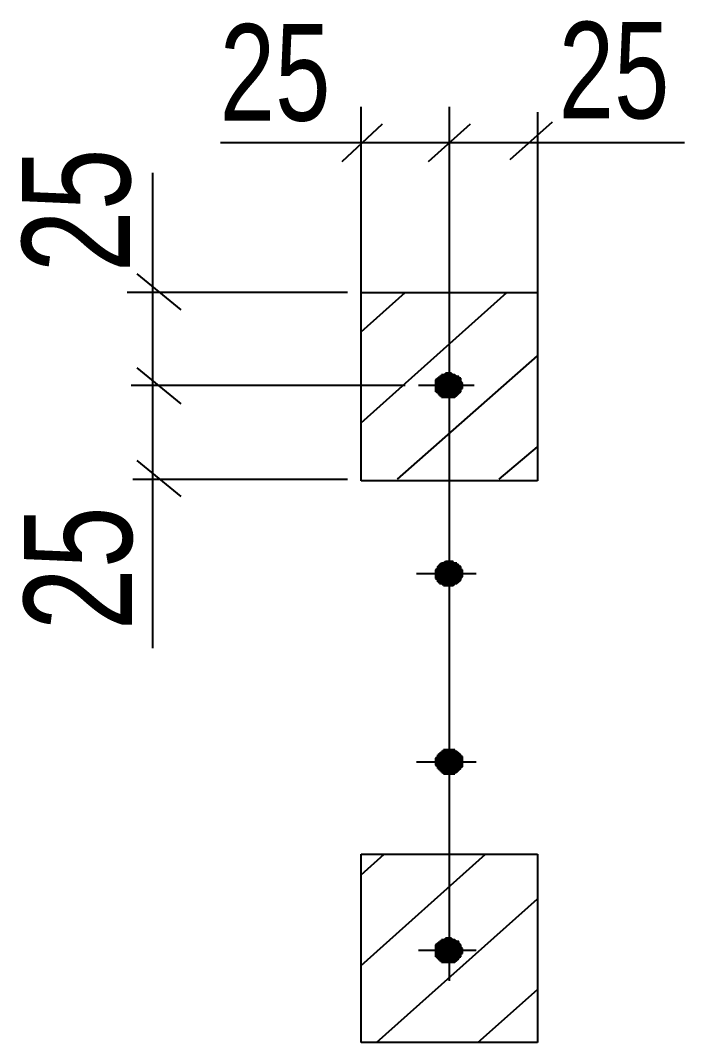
# Model space of a CAD drawing. Header units: millimetres. Extents: x -229 to 612, y -264 to 330.
# Drawn here: x 329.07 to 343.19, y -240.65 to -218.93 of the extents above; entities that cross this region are included whole.
import ezdxf

# ---------------------------------------------------------------- set-up
doc = ezdxf.new("R2010")
doc.units = ezdxf.units.MM
doc.styles.add('Arial Narrow', font='ARIALN.TTF', dxfattribs={"height": 0.2})

# ---------------------------------------------------------------- blocks, each defined once
blk = doc.blocks.new('0_TCM_4503_AIVD_AD_NOTE_BLOCK-43779754-14248')
at = {"linetype": 'Continuous'}
for points in [[(337.904, -226.568), (338.19, -226.568), (337.945, -226.532)], [(337.945, -226.532), (338.19, -226.532), (337.986, -226.495)], [(337.945, -226.532), (338.19, -226.568), (338.19, -226.532)], [(337.986, -226.495), (338.19, -226.532), (338.19, -226.495)], [(338.19, -226.459), (338.353, -226.495), (338.312, -226.459)], [(338.19, -226.495), (338.353, -226.495), (338.19, -226.459)], [(338.19, -226.604), (338.475, -226.641), (338.434, -226.604)], [(338.19, -226.641), (338.475, -226.641), (338.19, -226.604)], [(338.19, -226.823), (338.393, -226.859), (338.434, -226.823)], [(338.19, -226.859), (338.393, -226.859), (338.19, -226.823)], [(338.19, -226.859), (338.353, -226.896), (338.393, -226.859)], [(338.19, -226.896), (338.353, -226.896), (338.19, -226.859)], [(338.19, -226.896), (338.312, -226.932), (338.353, -226.896)], [(338.19, -226.932), (338.312, -226.932), (338.19, -226.896)], [(337.986, -230.498), (338.19, -230.498), (338.027, -230.462)], [(338.027, -230.462), (338.067, -230.462), (338.19, -230.462)], [(338.027, -230.462), (338.19, -230.498), (338.19, -230.462)], [(338.067, -230.462), (338.19, -230.462), (338.108, -230.425)], [(338.108, -230.425), (338.19, -230.462), (338.19, -230.425)], [(337.904, -230.607), (338.19, -230.607), (337.945, -230.571)], [(337.945, -230.535), (338.19, -230.535), (337.986, -230.498)], [(337.945, -230.571), (338.19, -230.607), (338.19, -230.571)], [(337.986, -230.498), (338.19, -230.535), (338.19, -230.498)], [(337.904, -230.789), (338.19, -230.826), (338.19, -230.789)], [(337.945, -230.826), (338.19, -230.826), (337.904, -230.789)], [(338.027, -230.898), (338.19, -230.935), (338.19, -230.898)], [(338.067, -230.935), (338.19, -230.935), (338.027, -230.898)], [(338.19, -230.753), (338.434, -230.789), (338.475, -230.753)], [(338.19, -230.789), (338.434, -230.789), (338.19, -230.753)], [(338.19, -230.826), (338.393, -230.862), (338.434, -230.826)], [(338.19, -230.862), (338.393, -230.862), (338.19, -230.826)], [(338.19, -230.862), (338.353, -230.898), (338.393, -230.862)], [(338.19, -230.898), (338.353, -230.898), (338.19, -230.862)], [(338.19, -230.898), (338.271, -230.935), (338.312, -230.898)], [(338.19, -230.935), (338.271, -230.935), (338.19, -230.898)], [(338.108, -230.935), (338.067, -230.935), (338.19, -230.935)], [(337.904, -234.61), (338.19, -234.61), (337.945, -234.574)], [(337.945, -234.574), (338.19, -234.61), (338.19, -234.574)], [(338.19, -234.465), (338.393, -234.501), (338.353, -234.465)], [(338.19, -234.501), (338.393, -234.501), (338.19, -234.465)], [(338.19, -234.501), (338.434, -234.537), (338.393, -234.501)], [(338.19, -234.537), (338.434, -234.537), (338.19, -234.501)], [(337.904, -234.756), (338.19, -234.792), (338.19, -234.756)], [(337.945, -234.792), (338.19, -234.792), (337.904, -234.756)], [(338.19, -234.828), (338.393, -234.865), (338.434, -234.828)], [(338.19, -234.865), (338.393, -234.865), (338.19, -234.828)], [(338.19, -234.865), (338.353, -234.901), (338.393, -234.865)], [(338.19, -234.901), (338.353, -234.901), (338.19, -234.865)], [(337.945, -238.54), (338.19, -238.54), (337.986, -238.504)], [(337.986, -238.504), (338.19, -238.54), (338.19, -238.504)], [(338.19, -238.467), (338.353, -238.504), (338.312, -238.467)], [(338.19, -238.504), (338.353, -238.504), (338.19, -238.467)], [(337.904, -238.577), (338.19, -238.577), (337.945, -238.54)], [(337.945, -238.54), (338.19, -238.577), (338.19, -238.54)], [(338.19, -238.54), (338.434, -238.577), (338.393, -238.54)], [(338.19, -238.577), (338.434, -238.577), (338.19, -238.54)], [(338.19, -238.613), (338.475, -238.649), (338.434, -238.613)], [(338.19, -238.649), (338.475, -238.649), (338.19, -238.613)], [(338.19, -238.868), (338.353, -238.904), (338.393, -238.868)], [(338.19, -238.904), (338.353, -238.904), (338.19, -238.868)], [(338.19, -238.904), (338.312, -238.94), (338.353, -238.904)], [(338.19, -238.94), (338.312, -238.94), (338.19, -238.904)]]:
    blk.add_hatch(color=7, dxfattribs=at).paths.add_polyline_path(points)
at = {"color": 7, "linetype": 'Continuous'}
for p, q in [((336.315, -224.712), (336.315, -220.766)), ((338.19, -220.766), (338.19, -231.282)), ((340.064, -220.88), (340.064, -224.712)), ((336.764, -221.13), (335.908, -221.93)), ((338.638, -221.13), (337.741, -221.93)), ((340.375, -221.09), (339.478, -221.891)), ((333.326, -221.525), (343.192, -221.525)), ((331.883, -222.17), (331.883, -232.27)), ((331.548, -224.312), (332.485, -225.076)), ((336.03, -224.712), (331.344, -224.712)), ((336.315, -224.712), (340.064, -224.712)), ((336.315, -228.715), (336.315, -224.712)), ((336.315, -225.549), (337.253, -224.712)), ((336.315, -227.478), (339.412, -224.712)), ((340.064, -224.712), (340.064, -228.715)), ((337.09, -228.679), (340.064, -226.059)), ((338.19, -226.022), (338.19, -239.341)), ((331.548, -226.313), (332.485, -227.078)), ((337.904, -226.568), (337.945, -226.532)), ((337.945, -226.532), (337.986, -226.495)), ((338.19, -226.532), (337.945, -226.532)), ((338.19, -226.532), (337.945, -226.532)), ((337.945, -226.532), (338.19, -226.532)), ((337.945, -226.532), (338.19, -226.532)), ((338.19, -226.532), (337.945, -226.532)), ((338.19, -226.532), (337.945, -226.532)), ((337.945, -226.532), (338.19, -226.568)), ((337.945, -226.532), (338.19, -226.568)), ((338.027, -226.495), (337.986, -226.495)), ((337.986, -226.495), (338.19, -226.495)), ((338.19, -226.495), (337.986, -226.495)), ((337.986, -226.495), (338.19, -226.495)), ((338.19, -226.495), (337.986, -226.495)), ((337.986, -226.495), (338.19, -226.495)), ((338.19, -226.495), (337.986, -226.495)), ((337.986, -226.495), (338.19, -226.532)), ((337.986, -226.495), (338.19, -226.532)), ((338.19, -226.459), (338.027, -226.459)), ((338.027, -226.459), (338.067, -226.459)), ((338.19, -226.459), (338.027, -226.459)), ((338.027, -226.459), (338.19, -226.495)), ((338.027, -226.459), (338.19, -226.495)), ((338.027, -226.495), (338.027, -226.459)), ((338.19, -226.495), (338.027, -226.495)), ((338.19, -226.495), (338.027, -226.495)), ((338.027, -226.495), (338.19, -226.495)), ((338.19, -226.495), (338.027, -226.495)), ((338.108, -226.459), (338.067, -226.459)), ((338.067, -226.459), (338.19, -226.459)), ((338.19, -226.459), (338.067, -226.459)), ((338.067, -226.459), (338.19, -226.459)), ((338.067, -226.459), (338.19, -226.459)), ((338.19, -226.423), (338.108, -226.423)), ((338.108, -226.423), (338.149, -226.423)), ((338.19, -226.423), (338.108, -226.423)), ((338.108, -226.423), (338.19, -226.459)), ((338.108, -226.423), (338.19, -226.459)), ((338.108, -226.459), (338.108, -226.423)), ((338.19, -226.459), (338.108, -226.459)), ((338.19, -226.459), (338.108, -226.459)), ((338.108, -226.459), (338.19, -226.459)), ((338.19, -226.459), (338.108, -226.459)), ((338.149, -226.423), (338.19, -226.423)), ((338.19, -226.423), (338.149, -226.423)), ((338.149, -226.423), (338.19, -226.423)), ((338.149, -226.423), (338.19, -226.423)), ((338.19, -226.423), (338.149, -226.423)), ((338.19, -226.459), (338.19, -226.423)), ((338.19, -226.423), (338.23, -226.423)), ((338.23, -226.423), (338.19, -226.423)), ((338.23, -226.423), (338.19, -226.423)), ((338.19, -226.423), (338.23, -226.423)), ((338.23, -226.423), (338.19, -226.423)), ((338.19, -226.423), (338.271, -226.459)), ((338.19, -226.423), (338.271, -226.459)), ((338.19, -226.459), (338.19, -226.423)), ((338.19, -226.495), (338.19, -226.459)), ((338.271, -226.459), (338.19, -226.459)), ((338.271, -226.459), (338.19, -226.459)), ((338.19, -226.459), (338.271, -226.459)), ((338.19, -226.459), (338.271, -226.459)), ((338.271, -226.459), (338.19, -226.459)), ((338.312, -226.459), (338.19, -226.459)), ((338.19, -226.459), (338.312, -226.459)), ((338.312, -226.459), (338.19, -226.459)), ((338.19, -226.459), (338.271, -226.459)), ((338.312, -226.459), (338.19, -226.459)), ((338.19, -226.459), (338.353, -226.495)), ((338.19, -226.459), (338.353, -226.495)), ((338.19, -226.495), (338.19, -226.459)), ((338.19, -226.532), (338.19, -226.495)), ((338.353, -226.495), (338.19, -226.495)), ((338.353, -226.495), (338.19, -226.495)), ((338.19, -226.495), (338.353, -226.495)), ((338.19, -226.495), (338.353, -226.495)), ((338.353, -226.495), (338.19, -226.495)), ((338.393, -226.495), (338.19, -226.495)), ((338.19, -226.495), (338.393, -226.495)), ((338.393, -226.495), (338.19, -226.495)), ((338.19, -226.495), (338.353, -226.495)), ((338.393, -226.495), (338.19, -226.495)), ((338.19, -226.495), (338.393, -226.532)), ((338.19, -226.495), (338.393, -226.532)), ((338.19, -226.532), (338.19, -226.495)), ((338.19, -226.568), (338.19, -226.532)), ((338.393, -226.532), (338.19, -226.532)), ((338.434, -226.532), (338.19, -226.532)), ((338.19, -226.532), (338.434, -226.532)), ((338.434, -226.532), (338.19, -226.532)), ((338.19, -226.532), (338.393, -226.532)), ((338.434, -226.532), (338.19, -226.532)), ((338.19, -226.532), (338.434, -226.568)), ((338.19, -226.532), (338.434, -226.568)), ((338.19, -226.568), (338.19, -226.532)), ((338.271, -226.459), (338.23, -226.423)), ((338.271, -226.459), (338.312, -226.459)), ((338.353, -226.495), (338.312, -226.459)), ((338.353, -226.495), (338.393, -226.495)), ((338.393, -226.532), (338.393, -226.495)), ((338.393, -226.532), (338.434, -226.532)), ((338.434, -226.568), (338.434, -226.532)), ((331.426, -226.677), (337.253, -226.677)), ((337.538, -226.677), (338.719, -226.677)), ((338.19, -226.568), (337.904, -226.568)), ((338.19, -226.568), (337.904, -226.568)), ((337.904, -226.568), (338.19, -226.604)), ((337.904, -226.568), (338.19, -226.604)), ((337.904, -226.604), (337.904, -226.568)), ((338.19, -226.604), (337.904, -226.604)), ((338.19, -226.604), (337.904, -226.604)), ((337.904, -226.604), (338.19, -226.604)), ((337.904, -226.604), (338.19, -226.604)), ((338.19, -226.604), (337.904, -226.604)), ((338.19, -226.604), (337.904, -226.604)), ((337.904, -226.604), (338.19, -226.641)), ((337.904, -226.604), (338.19, -226.641)), ((337.904, -226.641), (337.904, -226.604)), ((338.19, -226.641), (337.904, -226.641)), ((338.19, -226.641), (337.904, -226.641)), ((337.904, -226.641), (338.19, -226.677)), ((337.904, -226.641), (338.19, -226.677)), ((337.904, -226.677), (337.904, -226.641)), ((338.19, -226.677), (337.904, -226.677)), ((338.19, -226.677), (337.904, -226.677)), ((337.904, -226.677), (338.19, -226.677)), ((337.904, -226.677), (338.19, -226.677)), ((338.19, -226.677), (337.904, -226.677)), ((338.19, -226.677), (337.904, -226.677)), ((337.904, -226.677), (338.19, -226.714)), ((337.904, -226.677), (338.19, -226.714)), ((337.904, -226.714), (337.904, -226.677)), ((338.19, -226.714), (337.904, -226.714)), ((338.19, -226.714), (337.904, -226.714)), ((337.904, -226.714), (338.19, -226.75)), ((337.904, -226.714), (338.19, -226.75)), ((337.904, -226.75), (337.904, -226.714)), ((338.19, -226.75), (337.904, -226.75)), ((338.19, -226.75), (337.904, -226.75)), ((337.904, -226.75), (338.19, -226.75)), ((337.904, -226.75), (338.19, -226.75)), ((338.19, -226.75), (337.904, -226.75)), ((338.19, -226.75), (337.904, -226.75)), ((337.904, -226.75), (338.19, -226.786)), ((337.904, -226.75), (338.19, -226.786)), ((337.904, -226.786), (337.904, -226.75)), ((338.19, -226.604), (338.19, -226.568)), ((338.434, -226.568), (338.19, -226.568)), ((338.434, -226.568), (338.19, -226.568)), ((338.19, -226.568), (338.434, -226.604)), ((338.19, -226.568), (338.434, -226.604)), ((338.19, -226.604), (338.19, -226.568)), ((338.19, -226.641), (338.19, -226.604)), ((338.434, -226.604), (338.19, -226.604)), ((338.434, -226.604), (338.19, -226.604)), ((338.19, -226.604), (338.434, -226.604)), ((338.19, -226.604), (338.434, -226.604)), ((338.434, -226.604), (338.19, -226.604)), ((338.434, -226.604), (338.19, -226.604)), ((338.19, -226.604), (338.475, -226.641)), ((338.19, -226.604), (338.475, -226.641)), ((338.19, -226.641), (338.19, -226.604)), ((338.19, -226.677), (338.19, -226.641)), ((338.475, -226.641), (338.19, -226.641)), ((338.475, -226.641), (338.19, -226.641)), ((338.19, -226.641), (338.475, -226.677)), ((338.19, -226.641), (338.475, -226.677)), ((338.19, -226.677), (338.19, -226.641)), ((338.19, -226.714), (338.19, -226.677)), ((338.475, -226.677), (338.19, -226.677)), ((338.475, -226.677), (338.19, -226.677)), ((338.19, -226.677), (338.475, -226.677)), ((338.19, -226.677), (338.475, -226.677)), ((338.475, -226.677), (338.19, -226.677)), ((338.475, -226.677), (338.19, -226.677)), ((338.19, -226.677), (338.475, -226.714)), ((338.19, -226.677), (338.475, -226.714)), ((338.19, -226.714), (338.19, -226.677)), ((338.19, -226.75), (338.19, -226.714)), ((338.475, -226.714), (338.19, -226.714)), ((338.475, -226.714), (338.19, -226.714)), ((338.19, -226.714), (338.475, -226.75)), ((338.19, -226.714), (338.475, -226.75)), ((338.19, -226.75), (338.19, -226.714)), ((338.434, -226.75), (338.19, -226.75)), ((338.19, -226.75), (338.475, -226.75)), ((338.434, -226.75), (338.19, -226.75)), ((338.19, -226.75), (338.434, -226.786)), ((338.19, -226.75), (338.434, -226.786)), ((338.19, -226.786), (338.19, -226.75)), ((338.19, -226.786), (338.19, -226.75)), ((338.475, -226.75), (338.19, -226.75)), ((338.434, -226.75), (338.19, -226.75)), ((338.19, -226.75), (338.434, -226.75)), ((338.434, -226.604), (338.434, -226.568)), ((338.475, -226.641), (338.434, -226.604)), ((338.475, -226.75), (338.434, -226.75)), ((338.434, -226.786), (338.434, -226.75)), ((338.475, -226.677), (338.475, -226.641)), ((338.475, -226.714), (338.475, -226.677)), ((338.475, -226.75), (338.475, -226.714)), ((338.19, -226.786), (337.904, -226.786)), ((338.19, -226.786), (337.904, -226.786)), ((337.904, -226.786), (338.19, -226.823)), ((337.904, -226.786), (338.19, -226.823)), ((337.904, -226.823), (337.904, -226.786)), ((338.19, -226.823), (337.904, -226.823)), ((338.19, -226.823), (337.904, -226.823)), ((337.904, -226.823), (337.945, -226.823)), ((337.904, -226.823), (338.19, -226.823)), ((338.19, -226.823), (337.904, -226.823)), ((337.945, -226.823), (338.19, -226.823)), ((338.19, -226.823), (337.945, -226.823)), ((337.945, -226.823), (338.19, -226.859)), ((337.945, -226.823), (338.19, -226.859)), ((337.945, -226.859), (337.945, -226.823)), ((338.19, -226.859), (337.945, -226.859)), ((338.19, -226.859), (337.945, -226.859)), ((337.945, -226.859), (337.986, -226.859)), ((337.945, -226.859), (338.19, -226.859)), ((338.19, -226.859), (337.945, -226.859)), ((337.986, -226.859), (338.19, -226.859)), ((338.19, -226.859), (337.986, -226.859)), ((337.986, -226.859), (338.19, -226.896)), ((337.986, -226.859), (338.19, -226.896)), ((337.986, -226.896), (337.986, -226.859)), ((338.19, -226.896), (337.986, -226.896)), ((338.19, -226.896), (337.986, -226.896)), ((337.986, -226.896), (338.027, -226.896)), ((337.986, -226.896), (338.19, -226.896)), ((338.19, -226.896), (337.986, -226.896)), ((338.027, -226.896), (338.19, -226.896)), ((338.19, -226.896), (338.027, -226.896)), ((338.027, -226.896), (338.19, -226.932)), ((338.027, -226.896), (338.19, -226.932)), ((338.027, -226.932), (338.027, -226.896)), ((338.19, -226.932), (338.027, -226.932)), ((338.19, -226.932), (338.027, -226.932)), ((338.027, -226.932), (338.067, -226.932)), ((338.027, -226.932), (338.19, -226.932)), ((338.19, -226.932), (338.027, -226.932)), ((338.067, -226.932), (338.19, -226.932)), ((338.19, -226.932), (338.067, -226.932)), ((338.067, -226.932), (338.19, -226.932)), ((338.067, -226.932), (338.19, -226.932)), ((338.108, -226.932), (338.067, -226.932)), ((338.19, -226.932), (338.108, -226.932)), ((338.19, -226.932), (338.108, -226.932)), ((338.108, -226.932), (338.19, -226.932)), ((338.108, -226.932), (338.19, -226.932)), ((338.19, -226.932), (338.108, -226.932)), ((338.149, -226.932), (338.108, -226.932)), ((338.108, -226.932), (338.19, -226.932)), ((338.108, -226.932), (338.19, -226.932)), ((338.19, -226.932), (338.108, -226.932)), ((338.19, -226.932), (338.149, -226.932)), ((338.149, -226.932), (338.19, -226.932)), ((338.19, -226.932), (338.149, -226.932)), ((338.434, -226.786), (338.19, -226.786)), ((338.434, -226.786), (338.19, -226.786)), ((338.19, -226.786), (338.434, -226.823)), ((338.19, -226.786), (338.434, -226.823)), ((338.19, -226.823), (338.19, -226.786)), ((338.19, -226.823), (338.19, -226.786)), ((338.434, -226.823), (338.19, -226.823)), ((338.434, -226.823), (338.19, -226.823)), ((338.19, -226.823), (338.434, -226.823)), ((338.19, -226.823), (338.434, -226.823)), ((338.434, -226.823), (338.19, -226.823)), ((338.434, -226.823), (338.19, -226.823)), ((338.19, -226.823), (338.393, -226.859)), ((338.19, -226.823), (338.393, -226.859)), ((338.19, -226.859), (338.19, -226.823)), ((338.19, -226.859), (338.19, -226.823)), ((338.393, -226.859), (338.19, -226.859)), ((338.393, -226.859), (338.19, -226.859)), ((338.19, -226.859), (338.393, -226.859)), ((338.19, -226.859), (338.393, -226.859)), ((338.393, -226.859), (338.19, -226.859)), ((338.393, -226.859), (338.19, -226.859)), ((338.19, -226.859), (338.353, -226.896)), ((338.19, -226.859), (338.353, -226.896)), ((338.19, -226.896), (338.19, -226.859)), ((338.19, -226.896), (338.19, -226.859)), ((338.353, -226.896), (338.19, -226.896)), ((338.353, -226.896), (338.19, -226.896)), ((338.19, -226.896), (338.353, -226.896)), ((338.19, -226.896), (338.353, -226.896)), ((338.353, -226.896), (338.19, -226.896)), ((338.353, -226.896), (338.19, -226.896)), ((338.19, -226.896), (338.312, -226.932)), ((338.19, -226.896), (338.312, -226.932)), ((338.19, -226.932), (338.19, -226.896)), ((338.19, -226.932), (338.19, -226.896)), ((338.312, -226.932), (338.19, -226.932)), ((338.271, -226.932), (338.19, -226.932)), ((338.19, -226.932), (338.271, -226.932)), ((338.19, -226.932), (338.271, -226.932)), ((338.271, -226.932), (338.19, -226.932)), ((338.271, -226.932), (338.19, -226.932)), ((338.19, -226.932), (338.271, -226.932)), ((338.271, -226.932), (338.19, -226.932)), ((338.19, -226.932), (338.312, -226.932)), ((338.23, -226.932), (338.19, -226.932)), ((338.19, -226.932), (338.23, -226.932)), ((338.23, -226.932), (338.19, -226.932)), ((338.19, -226.932), (338.271, -226.932)), ((338.19, -226.932), (338.23, -226.932)), ((338.23, -226.932), (338.19, -226.932)), ((338.271, -226.932), (338.23, -226.932)), ((338.312, -226.932), (338.271, -226.932)), ((338.312, -226.932), (338.353, -226.896)), ((338.353, -226.896), (338.393, -226.859)), ((338.393, -226.859), (338.434, -226.823)), ((338.434, -226.823), (338.434, -226.786)), ((339.249, -228.679), (340.064, -227.987)), ((331.548, -228.278), (332.485, -229.043)), ((331.467, -228.679), (336.03, -228.679)), ((340.064, -228.715), (336.315, -228.715)), ((337.986, -230.498), (338.027, -230.462)), ((338.067, -230.462), (338.027, -230.462)), ((338.027, -230.462), (338.19, -230.462)), ((338.19, -230.462), (338.027, -230.462)), ((338.027, -230.462), (338.19, -230.462)), ((338.19, -230.462), (338.027, -230.462)), ((338.027, -230.462), (338.19, -230.462)), ((338.19, -230.462), (338.027, -230.462)), ((338.027, -230.462), (338.19, -230.498)), ((338.027, -230.462), (338.19, -230.498)), ((338.067, -230.462), (338.108, -230.425)), ((338.19, -230.462), (338.067, -230.462)), ((338.19, -230.462), (338.067, -230.462)), ((338.067, -230.462), (338.19, -230.462)), ((338.19, -230.462), (338.067, -230.462)), ((338.19, -230.425), (338.108, -230.425)), ((338.108, -230.425), (338.149, -230.425)), ((338.19, -230.425), (338.108, -230.425)), ((338.108, -230.425), (338.19, -230.425)), ((338.19, -230.425), (338.108, -230.425)), ((338.108, -230.425), (338.19, -230.425)), ((338.19, -230.425), (338.108, -230.425)), ((338.108, -230.425), (338.19, -230.462)), ((338.108, -230.425), (338.19, -230.462)), ((338.149, -230.425), (338.19, -230.425)), ((338.19, -230.425), (338.149, -230.425)), ((338.149, -230.425), (338.19, -230.425)), ((338.149, -230.425), (338.19, -230.425)), ((338.19, -230.425), (338.149, -230.425)), ((338.271, -230.425), (338.19, -230.425)), ((338.19, -230.425), (338.23, -230.425)), ((338.271, -230.425), (338.19, -230.425)), ((338.19, -230.425), (338.271, -230.462)), ((338.19, -230.425), (338.271, -230.462)), ((338.19, -230.462), (338.19, -230.425)), ((338.19, -230.462), (338.19, -230.425)), ((338.19, -230.425), (338.23, -230.425)), ((338.23, -230.425), (338.19, -230.425)), ((338.23, -230.425), (338.19, -230.425)), ((338.19, -230.425), (338.23, -230.425)), ((338.271, -230.425), (338.19, -230.425)), ((338.19, -230.425), (338.271, -230.425)), ((338.271, -230.462), (338.19, -230.462)), ((338.312, -230.462), (338.19, -230.462)), ((338.19, -230.462), (338.312, -230.462)), ((338.312, -230.462), (338.19, -230.462)), ((338.19, -230.462), (338.271, -230.462)), ((338.353, -230.462), (338.19, -230.462)), ((338.19, -230.462), (338.353, -230.462)), ((338.353, -230.462), (338.19, -230.462)), ((338.19, -230.462), (338.312, -230.462)), ((338.353, -230.462), (338.19, -230.462)), ((338.19, -230.462), (338.353, -230.498)), ((338.19, -230.462), (338.353, -230.498)), ((338.19, -230.498), (338.19, -230.462)), ((338.19, -230.498), (338.19, -230.462)), ((338.23, -230.425), (338.271, -230.425)), ((338.271, -230.462), (338.271, -230.425)), ((338.271, -230.462), (338.312, -230.462)), ((338.312, -230.462), (338.353, -230.462)), ((338.353, -230.498), (338.353, -230.462)), ((337.497, -230.68), (338.76, -230.68)), ((337.904, -230.607), (337.945, -230.571)), ((338.19, -230.607), (337.904, -230.607)), ((338.19, -230.607), (337.904, -230.607)), ((337.904, -230.607), (338.19, -230.607)), ((337.904, -230.607), (338.19, -230.607)), ((338.19, -230.607), (337.904, -230.607)), ((338.19, -230.607), (337.904, -230.607)), ((337.904, -230.607), (338.19, -230.644)), ((337.904, -230.607), (338.19, -230.644)), ((337.904, -230.644), (337.904, -230.607)), ((338.19, -230.644), (337.904, -230.644)), ((338.19, -230.644), (337.904, -230.644)), ((337.904, -230.644), (338.19, -230.68)), ((337.904, -230.644), (338.19, -230.68)), ((337.904, -230.68), (337.904, -230.644)), ((338.19, -230.68), (337.904, -230.68)), ((338.19, -230.68), (337.904, -230.68)), ((337.904, -230.68), (338.19, -230.68)), ((337.904, -230.68), (338.19, -230.68)), ((338.19, -230.68), (337.904, -230.68)), ((338.19, -230.68), (337.904, -230.68)), ((337.904, -230.68), (338.19, -230.716)), ((337.904, -230.68), (338.19, -230.716)), ((337.904, -230.716), (337.904, -230.68)), ((337.945, -230.535), (337.986, -230.498)), ((338.19, -230.535), (337.945, -230.535)), ((338.19, -230.535), (337.945, -230.535)), ((337.945, -230.535), (338.19, -230.535)), ((337.945, -230.535), (338.19, -230.535)), ((338.19, -230.535), (337.945, -230.535)), ((338.19, -230.535), (337.945, -230.535)), ((337.945, -230.535), (338.19, -230.571)), ((337.945, -230.535), (338.19, -230.571)), ((337.945, -230.571), (337.945, -230.535)), ((338.19, -230.571), (337.945, -230.571)), ((338.19, -230.571), (337.945, -230.571)), ((337.945, -230.571), (338.19, -230.607)), ((337.945, -230.571), (338.19, -230.607)), ((338.19, -230.498), (337.986, -230.498)), ((338.19, -230.498), (337.986, -230.498)), ((337.986, -230.498), (338.19, -230.498)), ((337.986, -230.498), (338.19, -230.498)), ((338.19, -230.498), (337.986, -230.498)), ((338.19, -230.498), (337.986, -230.498)), ((337.986, -230.498), (338.19, -230.535)), ((337.986, -230.498), (338.19, -230.535)), ((338.353, -230.498), (338.19, -230.498)), ((338.393, -230.498), (338.19, -230.498)), ((338.19, -230.498), (338.393, -230.498)), ((338.393, -230.498), (338.19, -230.498)), ((338.19, -230.498), (338.353, -230.498)), ((338.393, -230.498), (338.19, -230.498)), ((338.19, -230.498), (338.393, -230.535)), ((338.19, -230.498), (338.393, -230.535)), ((338.19, -230.535), (338.19, -230.498)), ((338.19, -230.535), (338.19, -230.498)), ((338.393, -230.535), (338.19, -230.535)), ((338.434, -230.535), (338.19, -230.535)), ((338.19, -230.535), (338.434, -230.535)), ((338.434, -230.535), (338.19, -230.535)), ((338.19, -230.535), (338.393, -230.535)), ((338.434, -230.535), (338.19, -230.535)), ((338.19, -230.535), (338.434, -230.571)), ((338.19, -230.535), (338.434, -230.571)), ((338.19, -230.571), (338.19, -230.535)), ((338.19, -230.571), (338.19, -230.535)), ((338.434, -230.571), (338.19, -230.571)), ((338.434, -230.571), (338.19, -230.571)), ((338.19, -230.571), (338.434, -230.607)), ((338.19, -230.571), (338.434, -230.607)), ((338.19, -230.607), (338.19, -230.571)), ((338.19, -230.607), (338.19, -230.571)), ((338.434, -230.607), (338.19, -230.607)), ((338.475, -230.607), (338.19, -230.607)), ((338.19, -230.607), (338.475, -230.607)), ((338.475, -230.607), (338.19, -230.607)), ((338.19, -230.607), (338.434, -230.607)), ((338.475, -230.607), (338.19, -230.607)), ((338.19, -230.607), (338.475, -230.644)), ((338.19, -230.644), (338.19, -230.607)), ((338.19, -230.607), (338.475, -230.644)), ((338.19, -230.644), (338.19, -230.607)), ((338.19, -230.68), (338.19, -230.644)), ((338.475, -230.644), (338.19, -230.644)), ((338.475, -230.644), (338.19, -230.644)), ((338.19, -230.644), (338.475, -230.68)), ((338.19, -230.644), (338.475, -230.68)), ((338.19, -230.68), (338.19, -230.644)), ((338.19, -230.716), (338.19, -230.68)), ((338.475, -230.68), (338.19, -230.68)), ((338.475, -230.68), (338.19, -230.68)), ((338.19, -230.68), (338.475, -230.68)), ((338.19, -230.68), (338.475, -230.68)), ((338.475, -230.68), (338.19, -230.68)), ((338.475, -230.68), (338.19, -230.68)), ((338.19, -230.68), (338.475, -230.716)), ((338.19, -230.68), (338.475, -230.716)), ((338.19, -230.716), (338.19, -230.68)), ((338.353, -230.498), (338.393, -230.498)), ((338.393, -230.535), (338.393, -230.498)), ((338.393, -230.535), (338.434, -230.535)), ((338.434, -230.571), (338.434, -230.535)), ((338.434, -230.607), (338.434, -230.571)), ((338.434, -230.607), (338.475, -230.607)), ((338.475, -230.644), (338.475, -230.607)), ((338.475, -230.68), (338.475, -230.644)), ((338.475, -230.716), (338.475, -230.68)), ((338.19, -230.716), (337.904, -230.716)), ((338.19, -230.716), (337.904, -230.716)), ((337.904, -230.716), (338.19, -230.753)), ((337.904, -230.716), (338.19, -230.753)), ((337.904, -230.753), (337.904, -230.716)), ((338.19, -230.753), (337.904, -230.753)), ((338.19, -230.753), (337.904, -230.753)), ((337.904, -230.753), (338.19, -230.753)), ((337.904, -230.753), (338.19, -230.753)), ((338.19, -230.753), (337.904, -230.753)), ((338.19, -230.753), (337.904, -230.753)), ((337.904, -230.753), (338.19, -230.789)), ((337.904, -230.753), (338.19, -230.789)), ((337.904, -230.789), (337.904, -230.753)), ((338.19, -230.789), (337.904, -230.789)), ((338.19, -230.789), (337.904, -230.789)), ((337.904, -230.789), (338.19, -230.826)), ((337.904, -230.789), (338.19, -230.826)), ((337.945, -230.826), (337.904, -230.789)), ((338.19, -230.826), (337.945, -230.826)), ((338.19, -230.826), (337.945, -230.826)), ((337.945, -230.826), (338.19, -230.826)), ((337.945, -230.826), (338.19, -230.826)), ((338.19, -230.826), (337.945, -230.826)), ((338.19, -230.826), (337.945, -230.826)), ((337.945, -230.826), (338.19, -230.862)), ((337.945, -230.826), (338.19, -230.862)), ((337.945, -230.862), (337.945, -230.826)), ((338.19, -230.862), (337.945, -230.862)), ((338.19, -230.862), (337.945, -230.862)), ((337.945, -230.862), (337.986, -230.862)), ((337.945, -230.862), (338.19, -230.862)), ((338.19, -230.862), (337.945, -230.862)), ((337.986, -230.862), (338.19, -230.862)), ((338.19, -230.862), (337.986, -230.862)), ((337.986, -230.862), (338.19, -230.898)), ((337.986, -230.862), (338.19, -230.898)), ((337.986, -230.898), (337.986, -230.862)), ((338.19, -230.898), (337.986, -230.898)), ((338.19, -230.898), (337.986, -230.898)), ((337.986, -230.898), (338.027, -230.898)), ((337.986, -230.898), (338.19, -230.898)), ((338.19, -230.898), (337.986, -230.898)), ((338.027, -230.898), (338.19, -230.898)), ((338.19, -230.898), (338.027, -230.898)), ((338.027, -230.898), (338.19, -230.898)), ((338.19, -230.898), (338.027, -230.898)), ((338.027, -230.898), (338.19, -230.898)), ((338.19, -230.898), (338.027, -230.898)), ((338.027, -230.898), (338.19, -230.935)), ((338.027, -230.898), (338.19, -230.935)), ((338.067, -230.935), (338.027, -230.898)), ((338.19, -230.753), (338.19, -230.716)), ((338.475, -230.716), (338.19, -230.716)), ((338.475, -230.716), (338.19, -230.716)), ((338.19, -230.716), (338.475, -230.753)), ((338.19, -230.716), (338.475, -230.753)), ((338.19, -230.753), (338.19, -230.716)), ((338.19, -230.789), (338.19, -230.753)), ((338.475, -230.753), (338.19, -230.753)), ((338.475, -230.753), (338.19, -230.753)), ((338.19, -230.753), (338.475, -230.753)), ((338.19, -230.753), (338.475, -230.753)), ((338.475, -230.753), (338.19, -230.753)), ((338.475, -230.753), (338.19, -230.753)), ((338.19, -230.753), (338.434, -230.789)), ((338.19, -230.753), (338.434, -230.789)), ((338.19, -230.789), (338.19, -230.753)), ((338.19, -230.826), (338.19, -230.789)), ((338.434, -230.789), (338.19, -230.789)), ((338.434, -230.789), (338.19, -230.789)), ((338.19, -230.789), (338.434, -230.826)), ((338.19, -230.789), (338.434, -230.826)), ((338.19, -230.826), (338.19, -230.789)), ((338.19, -230.862), (338.19, -230.826)), ((338.434, -230.826), (338.19, -230.826)), ((338.434, -230.826), (338.19, -230.826)), ((338.19, -230.826), (338.434, -230.826)), ((338.19, -230.826), (338.434, -230.826)), ((338.434, -230.826), (338.19, -230.826)), ((338.434, -230.826), (338.19, -230.826)), ((338.19, -230.826), (338.393, -230.862)), ((338.19, -230.826), (338.393, -230.862)), ((338.19, -230.862), (338.19, -230.826)), ((338.19, -230.898), (338.19, -230.862)), ((338.393, -230.862), (338.19, -230.862)), ((338.393, -230.862), (338.19, -230.862)), ((338.19, -230.862), (338.393, -230.862)), ((338.19, -230.862), (338.393, -230.862)), ((338.393, -230.862), (338.19, -230.862)), ((338.393, -230.862), (338.19, -230.862)), ((338.19, -230.862), (338.353, -230.898)), ((338.19, -230.862), (338.353, -230.898)), ((338.19, -230.898), (338.19, -230.862)), ((338.19, -230.935), (338.19, -230.898)), ((338.353, -230.898), (338.19, -230.898)), ((338.353, -230.898), (338.19, -230.898)), ((338.19, -230.898), (338.353, -230.898)), ((338.19, -230.898), (338.353, -230.898)), ((338.353, -230.898), (338.19, -230.898)), ((338.312, -230.898), (338.19, -230.898)), ((338.19, -230.898), (338.312, -230.898)), ((338.312, -230.898), (338.19, -230.898)), ((338.19, -230.898), (338.353, -230.898)), ((338.312, -230.898), (338.19, -230.898)), ((338.19, -230.898), (338.271, -230.935)), ((338.19, -230.898), (338.271, -230.935)), ((338.19, -230.935), (338.19, -230.898)), ((338.271, -230.935), (338.312, -230.898)), ((338.353, -230.898), (338.312, -230.898)), ((338.353, -230.898), (338.393, -230.862)), ((338.393, -230.862), (338.434, -230.826)), ((338.434, -230.789), (338.475, -230.753)), ((338.434, -230.826), (338.434, -230.789)), ((338.475, -230.753), (338.475, -230.716)), ((338.19, -230.935), (338.067, -230.935)), ((338.19, -230.935), (338.067, -230.935)), ((338.067, -230.935), (338.108, -230.935)), ((338.067, -230.935), (338.19, -230.935)), ((338.19, -230.935), (338.067, -230.935)), ((338.108, -230.935), (338.19, -230.935)), ((338.19, -230.935), (338.108, -230.935)), ((338.108, -230.935), (338.19, -230.935)), ((338.19, -230.935), (338.108, -230.935)), ((338.108, -230.935), (338.19, -230.935)), ((338.108, -230.935), (338.19, -230.935)), ((338.19, -230.935), (338.108, -230.935)), ((338.149, -230.935), (338.108, -230.935)), ((338.108, -230.935), (338.19, -230.935)), ((338.19, -230.935), (338.149, -230.935)), ((338.149, -230.935), (338.19, -230.935)), ((338.19, -230.935), (338.149, -230.935)), ((338.271, -230.935), (338.19, -230.935)), ((338.271, -230.935), (338.19, -230.935)), ((338.19, -230.935), (338.271, -230.935)), ((338.19, -230.935), (338.271, -230.935)), ((338.271, -230.935), (338.19, -230.935)), ((338.23, -230.935), (338.19, -230.935)), ((338.19, -230.935), (338.23, -230.935)), ((338.23, -230.935), (338.19, -230.935)), ((338.19, -230.935), (338.271, -230.935)), ((338.19, -230.935), (338.23, -230.935)), ((338.23, -230.935), (338.19, -230.935)), ((338.271, -230.935), (338.23, -230.935)), ((337.904, -234.61), (337.945, -234.574)), ((337.986, -234.537), (337.945, -234.537)), ((337.945, -234.537), (338.19, -234.537)), ((338.19, -234.537), (337.945, -234.537)), ((337.945, -234.537), (338.19, -234.574)), ((337.945, -234.537), (338.19, -234.574)), ((337.945, -234.574), (337.945, -234.537)), ((338.19, -234.574), (337.945, -234.574)), ((338.19, -234.574), (337.945, -234.574)), ((337.945, -234.574), (338.19, -234.574)), ((337.945, -234.574), (338.19, -234.574)), ((338.19, -234.574), (337.945, -234.574)), ((338.19, -234.574), (337.945, -234.574)), ((337.945, -234.574), (338.19, -234.61)), ((337.945, -234.574), (338.19, -234.61)), ((338.027, -234.501), (337.986, -234.501)), ((337.986, -234.501), (338.19, -234.501)), ((338.19, -234.501), (337.986, -234.501)), ((337.986, -234.501), (338.19, -234.537)), ((337.986, -234.501), (338.19, -234.537)), ((337.986, -234.537), (337.986, -234.501)), ((338.19, -234.537), (337.986, -234.537)), ((338.19, -234.537), (337.986, -234.537)), ((337.986, -234.537), (338.19, -234.537)), ((338.19, -234.537), (337.986, -234.537)), ((338.067, -234.465), (338.027, -234.465)), ((338.027, -234.465), (338.19, -234.465)), ((338.19, -234.465), (338.027, -234.465)), ((338.027, -234.465), (338.19, -234.501)), ((338.027, -234.465), (338.19, -234.501)), ((338.027, -234.501), (338.027, -234.465)), ((338.19, -234.501), (338.027, -234.501)), ((338.19, -234.501), (338.027, -234.501)), ((338.027, -234.501), (338.19, -234.501)), ((338.19, -234.501), (338.027, -234.501)), ((338.19, -234.428), (338.067, -234.428)), ((338.067, -234.428), (338.108, -234.428)), ((338.19, -234.428), (338.067, -234.428)), ((338.067, -234.428), (338.19, -234.465)), ((338.067, -234.428), (338.19, -234.465)), ((338.067, -234.465), (338.067, -234.428)), ((338.19, -234.465), (338.067, -234.465)), ((338.19, -234.465), (338.067, -234.465)), ((338.067, -234.465), (338.19, -234.465)), ((338.19, -234.465), (338.067, -234.465)), ((338.149, -234.428), (338.108, -234.428)), ((338.108, -234.428), (338.19, -234.428)), ((338.19, -234.428), (338.108, -234.428)), ((338.108, -234.428), (338.19, -234.428)), ((338.108, -234.428), (338.19, -234.428)), ((338.149, -234.428), (338.19, -234.428)), ((338.19, -234.428), (338.149, -234.428)), ((338.149, -234.428), (338.19, -234.428)), ((338.19, -234.428), (338.149, -234.428)), ((338.19, -234.428), (338.149, -234.428)), ((338.149, -234.428), (338.19, -234.428)), ((338.19, -234.428), (338.149, -234.428)), ((338.149, -234.428), (338.19, -234.428)), ((338.19, -234.428), (338.149, -234.428)), ((338.19, -234.428), (338.23, -234.428)), ((338.23, -234.428), (338.19, -234.428)), ((338.271, -234.428), (338.19, -234.428)), ((338.19, -234.428), (338.271, -234.428)), ((338.19, -234.428), (338.271, -234.428)), ((338.271, -234.428), (338.19, -234.428)), ((338.271, -234.428), (338.19, -234.428)), ((338.19, -234.428), (338.271, -234.428)), ((338.271, -234.428), (338.19, -234.428)), ((338.19, -234.428), (338.23, -234.428)), ((338.312, -234.428), (338.19, -234.428)), ((338.19, -234.428), (338.312, -234.428)), ((338.312, -234.428), (338.19, -234.428)), ((338.19, -234.428), (338.271, -234.428)), ((338.312, -234.428), (338.19, -234.428)), ((338.19, -234.428), (338.312, -234.465)), ((338.19, -234.428), (338.312, -234.465)), ((338.19, -234.465), (338.19, -234.428)), ((338.19, -234.465), (338.19, -234.428)), ((338.312, -234.465), (338.19, -234.465)), ((338.353, -234.465), (338.19, -234.465)), ((338.19, -234.465), (338.353, -234.465)), ((338.353, -234.465), (338.19, -234.465)), ((338.19, -234.465), (338.312, -234.465)), ((338.353, -234.465), (338.19, -234.465)), ((338.19, -234.465), (338.393, -234.501)), ((338.19, -234.465), (338.393, -234.501)), ((338.19, -234.501), (338.19, -234.465)), ((338.19, -234.501), (338.19, -234.465)), ((338.393, -234.501), (338.19, -234.501)), ((338.393, -234.501), (338.19, -234.501)), ((338.19, -234.501), (338.393, -234.501)), ((338.19, -234.501), (338.393, -234.501)), ((338.393, -234.501), (338.19, -234.501)), ((338.393, -234.501), (338.19, -234.501)), ((338.19, -234.501), (338.434, -234.537)), ((338.19, -234.501), (338.434, -234.537)), ((338.19, -234.537), (338.19, -234.501)), ((338.19, -234.537), (338.19, -234.501)), ((338.434, -234.537), (338.19, -234.537)), ((338.434, -234.537), (338.19, -234.537)), ((338.19, -234.537), (338.434, -234.537)), ((338.19, -234.537), (338.434, -234.537)), ((338.434, -234.537), (338.19, -234.537)), ((338.434, -234.537), (338.19, -234.537)), ((338.19, -234.537), (338.434, -234.574)), ((338.19, -234.537), (338.434, -234.574)), ((338.19, -234.574), (338.19, -234.537)), ((338.19, -234.574), (338.19, -234.537)), ((338.434, -234.574), (338.19, -234.574)), ((338.475, -234.574), (338.19, -234.574)), ((338.19, -234.574), (338.475, -234.574)), ((338.475, -234.574), (338.19, -234.574)), ((338.19, -234.574), (338.434, -234.574)), ((338.475, -234.574), (338.19, -234.574)), ((338.19, -234.574), (338.475, -234.61)), ((338.19, -234.574), (338.475, -234.61)), ((338.19, -234.61), (338.19, -234.574)), ((338.19, -234.61), (338.19, -234.574)), ((338.23, -234.428), (338.271, -234.428)), ((338.271, -234.428), (338.312, -234.428)), ((338.312, -234.465), (338.312, -234.428)), ((338.312, -234.465), (338.353, -234.465)), ((338.393, -234.501), (338.353, -234.465)), ((338.434, -234.537), (338.393, -234.501)), ((338.434, -234.574), (338.434, -234.537)), ((338.434, -234.574), (338.475, -234.574)), ((338.475, -234.61), (338.475, -234.574)), ((337.497, -234.683), (338.76, -234.683)), ((338.19, -234.61), (337.904, -234.61)), ((338.19, -234.61), (337.904, -234.61)), ((337.904, -234.61), (338.19, -234.646)), ((337.904, -234.61), (338.19, -234.646)), ((337.904, -234.646), (337.904, -234.61)), ((338.19, -234.646), (337.904, -234.646)), ((337.904, -234.646), (338.19, -234.683)), ((337.904, -234.646), (338.19, -234.683)), ((337.904, -234.683), (337.904, -234.646)), ((338.19, -234.646), (337.904, -234.646)), ((338.19, -234.646), (337.904, -234.646)), ((337.904, -234.646), (338.19, -234.646)), ((337.904, -234.646), (338.19, -234.646)), ((338.19, -234.646), (337.904, -234.646)), ((338.19, -234.683), (337.904, -234.683)), ((338.19, -234.683), (337.904, -234.683)), ((337.904, -234.683), (338.19, -234.719)), ((337.904, -234.683), (338.19, -234.719)), ((337.904, -234.719), (337.904, -234.683)), ((338.19, -234.719), (337.904, -234.719)), ((338.19, -234.719), (337.904, -234.719)), ((337.904, -234.719), (338.19, -234.719)), ((337.904, -234.719), (338.19, -234.719)), ((338.19, -234.719), (337.904, -234.719)), ((338.19, -234.719), (337.904, -234.719)), ((337.904, -234.719), (338.19, -234.756)), ((337.904, -234.719), (338.19, -234.756)), ((337.904, -234.756), (337.904, -234.719)), ((338.19, -234.756), (337.904, -234.756)), ((338.19, -234.756), (337.904, -234.756)), ((337.904, -234.756), (338.19, -234.792)), ((337.904, -234.756), (338.19, -234.792)), ((337.945, -234.792), (337.904, -234.756)), ((338.19, -234.792), (337.945, -234.792)), ((338.19, -234.792), (337.945, -234.792)), ((337.945, -234.792), (338.19, -234.792)), ((337.945, -234.792), (338.19, -234.792)), ((338.19, -234.792), (337.945, -234.792)), ((338.19, -234.792), (337.945, -234.792)), ((337.945, -234.792), (338.19, -234.828)), ((337.945, -234.792), (338.19, -234.828)), ((337.945, -234.828), (337.945, -234.792)), ((338.475, -234.61), (338.19, -234.61)), ((338.475, -234.61), (338.19, -234.61)), ((338.19, -234.61), (338.475, -234.646)), ((338.19, -234.61), (338.475, -234.646)), ((338.19, -234.646), (338.19, -234.61)), ((338.19, -234.646), (338.19, -234.61)), ((338.19, -234.683), (338.19, -234.646)), ((338.475, -234.646), (338.19, -234.646)), ((338.475, -234.646), (338.19, -234.646)), ((338.19, -234.646), (338.475, -234.646)), ((338.19, -234.646), (338.475, -234.646)), ((338.475, -234.646), (338.19, -234.646)), ((338.475, -234.646), (338.19, -234.646)), ((338.19, -234.646), (338.475, -234.683)), ((338.19, -234.646), (338.475, -234.683)), ((338.19, -234.683), (338.19, -234.646)), ((338.19, -234.719), (338.19, -234.683)), ((338.475, -234.683), (338.19, -234.683)), ((338.475, -234.683), (338.19, -234.683)), ((338.19, -234.683), (338.475, -234.719)), ((338.19, -234.683), (338.475, -234.719)), ((338.19, -234.719), (338.19, -234.683)), ((338.19, -234.756), (338.19, -234.719)), ((338.475, -234.719), (338.19, -234.719)), ((338.475, -234.719), (338.19, -234.719)), ((338.19, -234.719), (338.475, -234.719)), ((338.19, -234.719), (338.475, -234.719)), ((338.475, -234.719), (338.19, -234.719)), ((338.475, -234.719), (338.19, -234.719)), ((338.19, -234.719), (338.475, -234.756)), ((338.19, -234.719), (338.475, -234.756)), ((338.19, -234.756), (338.19, -234.719)), ((338.19, -234.792), (338.19, -234.756)), ((338.475, -234.756), (338.19, -234.756)), ((338.475, -234.756), (338.19, -234.756)), ((338.19, -234.756), (338.475, -234.792)), ((338.19, -234.756), (338.475, -234.792)), ((338.19, -234.792), (338.19, -234.756)), ((338.19, -234.828), (338.19, -234.792)), ((338.475, -234.792), (338.19, -234.792)), ((338.434, -234.792), (338.19, -234.792)), ((338.19, -234.792), (338.434, -234.792)), ((338.434, -234.792), (338.19, -234.792)), ((338.19, -234.792), (338.475, -234.792)), ((338.434, -234.792), (338.19, -234.792)), ((338.19, -234.792), (338.434, -234.828)), ((338.19, -234.792), (338.434, -234.828)), ((338.19, -234.828), (338.19, -234.792)), ((338.475, -234.792), (338.434, -234.792)), ((338.434, -234.828), (338.434, -234.792)), ((338.475, -234.646), (338.475, -234.61)), ((338.475, -234.683), (338.475, -234.646)), ((338.475, -234.719), (338.475, -234.683)), ((338.475, -234.756), (338.475, -234.719)), ((338.475, -234.792), (338.475, -234.756)), ((338.19, -234.828), (337.945, -234.828)), ((338.19, -234.828), (337.945, -234.828)), ((337.945, -234.828), (337.986, -234.828)), ((337.945, -234.828), (338.19, -234.828)), ((338.19, -234.828), (337.945, -234.828)), ((337.986, -234.828), (338.19, -234.828)), ((338.19, -234.828), (337.986, -234.828)), ((337.986, -234.828), (338.19, -234.865)), ((337.986, -234.828), (338.19, -234.865)), ((337.986, -234.865), (337.986, -234.828)), ((338.19, -234.865), (337.986, -234.865)), ((338.19, -234.865), (337.986, -234.865)), ((337.986, -234.865), (338.027, -234.865)), ((337.986, -234.865), (338.19, -234.865)), ((338.19, -234.865), (337.986, -234.865)), ((338.027, -234.865), (338.19, -234.865)), ((338.19, -234.865), (338.027, -234.865)), ((338.027, -234.865), (338.19, -234.901)), ((338.027, -234.865), (338.19, -234.901)), ((338.027, -234.901), (338.027, -234.865)), ((338.19, -234.901), (338.027, -234.901)), ((338.19, -234.901), (338.027, -234.901)), ((338.027, -234.901), (338.067, -234.901)), ((338.027, -234.901), (338.19, -234.901)), ((338.19, -234.901), (338.027, -234.901)), ((338.067, -234.901), (338.19, -234.901)), ((338.19, -234.901), (338.067, -234.901)), ((338.067, -234.901), (338.19, -234.938)), ((338.067, -234.901), (338.19, -234.938)), ((338.067, -234.938), (338.067, -234.901)), ((338.19, -234.938), (338.067, -234.938)), ((338.19, -234.938), (338.067, -234.938)), ((338.067, -234.938), (338.108, -234.938)), ((338.067, -234.938), (338.19, -234.938)), ((338.19, -234.938), (338.067, -234.938)), ((338.108, -234.938), (338.19, -234.938)), ((338.19, -234.938), (338.108, -234.938)), ((338.108, -234.938), (338.19, -234.938)), ((338.108, -234.938), (338.19, -234.938)), ((338.149, -234.938), (338.108, -234.938)), ((338.19, -234.938), (338.149, -234.938)), ((338.19, -234.938), (338.149, -234.938)), ((338.149, -234.938), (338.19, -234.938)), ((338.149, -234.938), (338.19, -234.938)), ((338.19, -234.938), (338.149, -234.938)), ((338.19, -234.938), (338.149, -234.938)), ((338.149, -234.938), (338.19, -234.938)), ((338.19, -234.865), (338.19, -234.828)), ((338.434, -234.828), (338.19, -234.828)), ((338.434, -234.828), (338.19, -234.828)), ((338.19, -234.828), (338.434, -234.828)), ((338.19, -234.828), (338.434, -234.828)), ((338.434, -234.828), (338.19, -234.828)), ((338.434, -234.828), (338.19, -234.828)), ((338.19, -234.828), (338.393, -234.865)), ((338.19, -234.828), (338.393, -234.865)), ((338.19, -234.865), (338.19, -234.828)), ((338.19, -234.901), (338.19, -234.865)), ((338.393, -234.865), (338.19, -234.865)), ((338.393, -234.865), (338.19, -234.865)), ((338.19, -234.865), (338.393, -234.865)), ((338.19, -234.865), (338.393, -234.865)), ((338.393, -234.865), (338.19, -234.865)), ((338.393, -234.865), (338.19, -234.865)), ((338.19, -234.865), (338.353, -234.901)), ((338.19, -234.865), (338.353, -234.901)), ((338.19, -234.901), (338.19, -234.865)), ((338.19, -234.938), (338.19, -234.901)), ((338.353, -234.901), (338.19, -234.901)), ((338.312, -234.901), (338.19, -234.901)), ((338.19, -234.901), (338.312, -234.901)), ((338.312, -234.901), (338.19, -234.901)), ((338.19, -234.901), (338.353, -234.901)), ((338.312, -234.901), (338.19, -234.901)), ((338.19, -234.901), (338.312, -234.938)), ((338.19, -234.901), (338.312, -234.938)), ((338.19, -234.938), (338.19, -234.901)), ((338.312, -234.938), (338.19, -234.938)), ((338.271, -234.938), (338.19, -234.938)), ((338.19, -234.938), (338.271, -234.938)), ((338.19, -234.938), (338.271, -234.938)), ((338.271, -234.938), (338.19, -234.938)), ((338.271, -234.938), (338.19, -234.938)), ((338.19, -234.938), (338.271, -234.938)), ((338.271, -234.938), (338.19, -234.938)), ((338.19, -234.938), (338.312, -234.938)), ((338.19, -234.938), (338.23, -234.938)), ((338.23, -234.938), (338.19, -234.938)), ((338.23, -234.938), (338.19, -234.938)), ((338.19, -234.938), (338.23, -234.938)), ((338.23, -234.938), (338.19, -234.938)), ((338.19, -234.938), (338.271, -234.938)), ((338.271, -234.938), (338.23, -234.938)), ((338.312, -234.938), (338.271, -234.938)), ((338.353, -234.901), (338.312, -234.901)), ((338.312, -234.938), (338.312, -234.901)), ((338.353, -234.901), (338.393, -234.865)), ((338.393, -234.865), (338.434, -234.828)), ((336.315, -239.013), (338.964, -236.648)), ((336.315, -240.651), (336.315, -236.648)), ((336.315, -236.648), (340.064, -236.648)), ((336.315, -237.085), (336.804, -236.648)), ((340.064, -236.648), (340.064, -240.651)), ((336.641, -240.651), (340.064, -237.594)), ((337.945, -238.54), (337.986, -238.504)), ((338.027, -238.504), (337.986, -238.504)), ((337.986, -238.504), (338.19, -238.504)), ((338.19, -238.504), (337.986, -238.504)), ((337.986, -238.504), (338.19, -238.504)), ((338.19, -238.504), (337.986, -238.504)), ((337.986, -238.504), (338.19, -238.504)), ((338.19, -238.504), (337.986, -238.504)), ((337.986, -238.504), (338.19, -238.54)), ((337.986, -238.504), (338.19, -238.54)), ((338.19, -238.467), (338.027, -238.467)), ((338.027, -238.467), (338.067, -238.467)), ((338.19, -238.467), (338.027, -238.467)), ((338.027, -238.467), (338.19, -238.504)), ((338.027, -238.467), (338.19, -238.504)), ((338.027, -238.504), (338.027, -238.467)), ((338.19, -238.504), (338.027, -238.504)), ((338.19, -238.504), (338.027, -238.504)), ((338.027, -238.504), (338.19, -238.504)), ((338.19, -238.504), (338.027, -238.504)), ((338.108, -238.467), (338.067, -238.467)), ((338.067, -238.467), (338.19, -238.467)), ((338.19, -238.467), (338.067, -238.467)), ((338.067, -238.467), (338.19, -238.467)), ((338.067, -238.467), (338.19, -238.467)), ((338.19, -238.431), (338.108, -238.431)), ((338.108, -238.431), (338.149, -238.431)), ((338.19, -238.431), (338.108, -238.431)), ((338.108, -238.431), (338.19, -238.467)), ((338.108, -238.431), (338.19, -238.467)), ((338.108, -238.467), (338.108, -238.431)), ((338.19, -238.467), (338.108, -238.467)), ((338.19, -238.467), (338.108, -238.467)), ((338.108, -238.467), (338.19, -238.467)), ((338.19, -238.467), (338.108, -238.467)), ((338.149, -238.431), (338.19, -238.431)), ((338.19, -238.431), (338.149, -238.431)), ((338.149, -238.431), (338.19, -238.431)), ((338.149, -238.431), (338.19, -238.431)), ((338.19, -238.431), (338.149, -238.431)), ((338.19, -238.467), (338.19, -238.431)), ((338.19, -238.431), (338.23, -238.431)), ((338.23, -238.431), (338.19, -238.431)), ((338.23, -238.431), (338.19, -238.431)), ((338.19, -238.431), (338.23, -238.431)), ((338.23, -238.431), (338.19, -238.431)), ((338.19, -238.431), (338.271, -238.467)), ((338.19, -238.431), (338.271, -238.467)), ((338.19, -238.467), (338.19, -238.431)), ((338.19, -238.504), (338.19, -238.467)), ((338.271, -238.467), (338.19, -238.467)), ((338.271, -238.467), (338.19, -238.467)), ((338.19, -238.467), (338.271, -238.467)), ((338.19, -238.467), (338.271, -238.467)), ((338.271, -238.467), (338.19, -238.467)), ((338.312, -238.467), (338.19, -238.467)), ((338.19, -238.467), (338.312, -238.467)), ((338.312, -238.467), (338.19, -238.467)), ((338.19, -238.467), (338.271, -238.467)), ((338.312, -238.467), (338.19, -238.467)), ((338.19, -238.467), (338.353, -238.504)), ((338.19, -238.467), (338.353, -238.504)), ((338.19, -238.504), (338.19, -238.467)), ((338.19, -238.54), (338.19, -238.504)), ((338.353, -238.504), (338.19, -238.504)), ((338.353, -238.504), (338.19, -238.504)), ((338.19, -238.504), (338.353, -238.504)), ((338.19, -238.504), (338.353, -238.504)), ((338.353, -238.504), (338.19, -238.504)), ((338.393, -238.504), (338.19, -238.504)), ((338.19, -238.504), (338.393, -238.504)), ((338.393, -238.504), (338.19, -238.504)), ((338.19, -238.504), (338.353, -238.504)), ((338.393, -238.504), (338.19, -238.504)), ((338.19, -238.504), (338.393, -238.54)), ((338.19, -238.504), (338.393, -238.54)), ((338.19, -238.54), (338.19, -238.504)), ((338.271, -238.467), (338.23, -238.431)), ((338.271, -238.467), (338.312, -238.467)), ((338.353, -238.504), (338.312, -238.467)), ((338.353, -238.504), (338.393, -238.504)), ((338.393, -238.54), (338.393, -238.504)), ((337.538, -238.686), (338.76, -238.686)), ((337.904, -238.577), (337.945, -238.54)), ((338.19, -238.577), (337.904, -238.577)), ((338.19, -238.577), (337.904, -238.577)), ((337.904, -238.577), (338.19, -238.613)), ((337.904, -238.577), (338.19, -238.613)), ((337.904, -238.613), (337.904, -238.577)), ((338.19, -238.613), (337.904, -238.613)), ((338.19, -238.613), (337.904, -238.613)), ((337.904, -238.613), (338.19, -238.613)), ((337.904, -238.613), (338.19, -238.613)), ((338.19, -238.613), (337.904, -238.613)), ((338.19, -238.613), (337.904, -238.613)), ((337.904, -238.613), (338.19, -238.649)), ((337.904, -238.613), (338.19, -238.649)), ((337.904, -238.649), (337.904, -238.613)), ((338.19, -238.649), (337.904, -238.649)), ((338.19, -238.649), (337.904, -238.649)), ((337.904, -238.649), (338.19, -238.686)), ((337.904, -238.649), (338.19, -238.686)), ((337.904, -238.686), (337.904, -238.649)), ((338.19, -238.686), (337.904, -238.686)), ((338.19, -238.686), (337.904, -238.686)), ((337.904, -238.686), (338.19, -238.686)), ((337.904, -238.686), (338.19, -238.686)), ((338.19, -238.686), (337.904, -238.686)), ((338.19, -238.686), (337.904, -238.686)), ((337.904, -238.686), (338.19, -238.722)), ((337.904, -238.686), (338.19, -238.722)), ((337.904, -238.722), (337.904, -238.686)), ((338.19, -238.722), (337.904, -238.722)), ((338.19, -238.722), (337.904, -238.722)), ((337.904, -238.722), (338.19, -238.758)), ((337.904, -238.722), (338.19, -238.758)), ((337.904, -238.758), (337.904, -238.722)), ((338.19, -238.54), (337.945, -238.54)), ((338.19, -238.54), (337.945, -238.54)), ((337.945, -238.54), (338.19, -238.54)), ((337.945, -238.54), (338.19, -238.54)), ((338.19, -238.54), (337.945, -238.54)), ((338.19, -238.54), (337.945, -238.54)), ((337.945, -238.54), (338.19, -238.577)), ((337.945, -238.54), (338.19, -238.577)), ((338.19, -238.577), (338.19, -238.54)), ((338.393, -238.54), (338.19, -238.54)), ((338.393, -238.54), (338.19, -238.54)), ((338.19, -238.54), (338.393, -238.54)), ((338.19, -238.54), (338.393, -238.54)), ((338.393, -238.54), (338.19, -238.54)), ((338.393, -238.54), (338.19, -238.54)), ((338.19, -238.54), (338.434, -238.577)), ((338.19, -238.54), (338.434, -238.577)), ((338.19, -238.577), (338.19, -238.54)), ((338.19, -238.613), (338.19, -238.577)), ((338.434, -238.577), (338.19, -238.577)), ((338.434, -238.577), (338.19, -238.577)), ((338.19, -238.577), (338.434, -238.613)), ((338.19, -238.577), (338.434, -238.613)), ((338.19, -238.613), (338.19, -238.577)), ((338.19, -238.649), (338.19, -238.613)), ((338.434, -238.613), (338.19, -238.613)), ((338.434, -238.613), (338.19, -238.613)), ((338.19, -238.613), (338.434, -238.613)), ((338.19, -238.613), (338.434, -238.613)), ((338.434, -238.613), (338.19, -238.613)), ((338.434, -238.613), (338.19, -238.613)), ((338.19, -238.613), (338.475, -238.649)), ((338.19, -238.613), (338.475, -238.649)), ((338.19, -238.649), (338.19, -238.613)), ((338.19, -238.686), (338.19, -238.649)), ((338.475, -238.649), (338.19, -238.649)), ((338.475, -238.649), (338.19, -238.649)), ((338.19, -238.649), (338.475, -238.686)), ((338.19, -238.649), (338.475, -238.686)), ((338.19, -238.686), (338.19, -238.649)), ((338.19, -238.722), (338.19, -238.686)), ((338.475, -238.686), (338.19, -238.686)), ((338.475, -238.686), (338.19, -238.686)), ((338.19, -238.686), (338.475, -238.686)), ((338.19, -238.686), (338.475, -238.686)), ((338.475, -238.686), (338.19, -238.686)), ((338.475, -238.686), (338.19, -238.686)), ((338.19, -238.686), (338.475, -238.722)), ((338.19, -238.686), (338.475, -238.722)), ((338.19, -238.722), (338.19, -238.686)), ((338.19, -238.758), (338.19, -238.722)), ((338.475, -238.722), (338.19, -238.722)), ((338.475, -238.722), (338.19, -238.722)), ((338.19, -238.722), (338.475, -238.758)), ((338.19, -238.722), (338.475, -238.758)), ((338.19, -238.758), (338.19, -238.722)), ((338.434, -238.577), (338.393, -238.54)), ((338.434, -238.613), (338.434, -238.577)), ((338.475, -238.649), (338.434, -238.613)), ((338.475, -238.686), (338.475, -238.649)), ((338.475, -238.722), (338.475, -238.686)), ((338.475, -238.758), (338.475, -238.722)), ((338.19, -238.758), (337.904, -238.758)), ((338.19, -238.758), (337.904, -238.758)), ((337.904, -238.758), (338.19, -238.758)), ((337.904, -238.758), (338.19, -238.758)), ((338.19, -238.758), (337.904, -238.758)), ((338.19, -238.758), (337.904, -238.758)), ((337.904, -238.758), (338.19, -238.795)), ((337.904, -238.758), (338.19, -238.795)), ((337.904, -238.795), (337.904, -238.758)), ((338.19, -238.795), (337.904, -238.795)), ((338.19, -238.795), (337.904, -238.795)), ((337.904, -238.795), (338.19, -238.831)), ((337.904, -238.795), (338.19, -238.831)), ((337.904, -238.831), (337.904, -238.795)), ((338.19, -238.831), (337.904, -238.831)), ((338.19, -238.831), (337.904, -238.831)), ((337.904, -238.831), (337.945, -238.831)), ((337.904, -238.831), (338.19, -238.831)), ((338.19, -238.831), (337.904, -238.831)), ((337.945, -238.831), (338.19, -238.831)), ((338.19, -238.831), (337.945, -238.831)), ((337.945, -238.831), (338.19, -238.868)), ((337.945, -238.831), (338.19, -238.868)), ((337.945, -238.868), (337.945, -238.831)), ((338.19, -238.868), (337.945, -238.868)), ((338.19, -238.868), (337.945, -238.868)), ((337.945, -238.868), (337.986, -238.868)), ((337.945, -238.868), (338.19, -238.868)), ((338.19, -238.868), (337.945, -238.868)), ((337.986, -238.868), (338.19, -238.868)), ((338.19, -238.868), (337.986, -238.868)), ((337.986, -238.868), (338.19, -238.904)), ((337.986, -238.868), (338.19, -238.904)), ((337.986, -238.904), (337.986, -238.868)), ((338.19, -238.904), (337.986, -238.904)), ((338.19, -238.904), (337.986, -238.904)), ((337.986, -238.904), (338.027, -238.904)), ((337.986, -238.904), (338.19, -238.904)), ((338.19, -238.904), (337.986, -238.904)), ((338.027, -238.904), (338.19, -238.904)), ((338.19, -238.904), (338.027, -238.904)), ((338.027, -238.904), (338.19, -238.94)), ((338.027, -238.904), (338.19, -238.94)), ((338.027, -238.94), (338.027, -238.904)), ((338.19, -238.94), (338.027, -238.94)), ((338.19, -238.94), (338.027, -238.94)), ((338.027, -238.94), (338.067, -238.94)), ((338.027, -238.94), (338.19, -238.94)), ((338.19, -238.94), (338.027, -238.94)), ((338.067, -238.94), (338.19, -238.94)), ((338.19, -238.94), (338.067, -238.94)), ((338.067, -238.94), (338.19, -238.94)), ((338.067, -238.94), (338.19, -238.94)), ((338.108, -238.94), (338.067, -238.94)), ((338.19, -238.94), (338.108, -238.94)), ((338.19, -238.94), (338.108, -238.94)), ((338.108, -238.94), (338.19, -238.94)), ((338.108, -238.94), (338.19, -238.94)), ((338.19, -238.94), (338.108, -238.94)), ((338.149, -238.94), (338.108, -238.94)), ((338.108, -238.94), (338.19, -238.94)), ((338.108, -238.94), (338.19, -238.94)), ((338.19, -238.94), (338.108, -238.94)), ((338.19, -238.94), (338.149, -238.94)), ((338.149, -238.94), (338.19, -238.94)), ((338.19, -238.94), (338.149, -238.94)), ((338.19, -238.795), (338.19, -238.758)), ((338.475, -238.758), (338.19, -238.758)), ((338.434, -238.758), (338.19, -238.758)), ((338.19, -238.758), (338.434, -238.758)), ((338.434, -238.758), (338.19, -238.758)), ((338.19, -238.758), (338.475, -238.758)), ((338.434, -238.758), (338.19, -238.758)), ((338.19, -238.758), (338.434, -238.795)), ((338.19, -238.758), (338.434, -238.795)), ((338.19, -238.795), (338.19, -238.758)), ((338.19, -238.831), (338.19, -238.795)), ((338.434, -238.795), (338.19, -238.795)), ((338.434, -238.795), (338.19, -238.795)), ((338.19, -238.795), (338.434, -238.831)), ((338.19, -238.795), (338.434, -238.831)), ((338.19, -238.831), (338.19, -238.795)), ((338.393, -238.831), (338.19, -238.831)), ((338.19, -238.831), (338.393, -238.868)), ((338.19, -238.831), (338.393, -238.868)), ((338.19, -238.868), (338.19, -238.831)), ((338.19, -238.868), (338.19, -238.831)), ((338.434, -238.831), (338.19, -238.831)), ((338.393, -238.831), (338.19, -238.831)), ((338.19, -238.831), (338.393, -238.831)), ((338.393, -238.831), (338.19, -238.831)), ((338.19, -238.831), (338.434, -238.831)), ((338.393, -238.868), (338.19, -238.868)), ((338.393, -238.868), (338.19, -238.868)), ((338.19, -238.868), (338.393, -238.868)), ((338.19, -238.868), (338.393, -238.868)), ((338.393, -238.868), (338.19, -238.868)), ((338.393, -238.868), (338.19, -238.868)), ((338.19, -238.868), (338.353, -238.904)), ((338.19, -238.868), (338.353, -238.904)), ((338.19, -238.904), (338.19, -238.868)), ((338.19, -238.904), (338.19, -238.868)), ((338.353, -238.904), (338.19, -238.904)), ((338.353, -238.904), (338.19, -238.904)), ((338.19, -238.904), (338.353, -238.904)), ((338.19, -238.904), (338.353, -238.904)), ((338.353, -238.904), (338.19, -238.904)), ((338.353, -238.904), (338.19, -238.904)), ((338.19, -238.904), (338.312, -238.94)), ((338.19, -238.904), (338.312, -238.94)), ((338.19, -238.94), (338.19, -238.904)), ((338.19, -238.94), (338.19, -238.904)), ((338.312, -238.94), (338.19, -238.94)), ((338.271, -238.94), (338.19, -238.94)), ((338.19, -238.94), (338.271, -238.94)), ((338.19, -238.94), (338.271, -238.94)), ((338.271, -238.94), (338.19, -238.94)), ((338.271, -238.94), (338.19, -238.94)), ((338.19, -238.94), (338.271, -238.94)), ((338.271, -238.94), (338.19, -238.94)), ((338.19, -238.94), (338.312, -238.94)), ((338.23, -238.94), (338.19, -238.94)), ((338.19, -238.94), (338.23, -238.94)), ((338.23, -238.94), (338.19, -238.94)), ((338.19, -238.94), (338.271, -238.94)), ((338.19, -238.94), (338.23, -238.94)), ((338.23, -238.94), (338.19, -238.94)), ((338.271, -238.94), (338.23, -238.94)), ((338.312, -238.94), (338.271, -238.94)), ((338.312, -238.94), (338.353, -238.904)), ((338.353, -238.904), (338.393, -238.868)), ((338.393, -238.868), (338.393, -238.831)), ((338.434, -238.831), (338.393, -238.831)), ((338.475, -238.758), (338.434, -238.758)), ((338.434, -238.795), (338.434, -238.758)), ((338.434, -238.831), (338.434, -238.795)), ((338.801, -240.651), (340.064, -239.523)), ((340.064, -240.651), (336.315, -240.651))]:
    blk.add_line(p, q, dxfattribs=at)
at = {"color": 7, "linetype": 'Continuous', "style": 'Arial Narrow', "width": 0.9}
for p in [(340.518, -221.01), (333.313, -221.058)]:
    blk.add_text('25', height=2.051, dxfattribs=at).set_placement(p)
for p in [(331.406, -224.282), (331.445, -231.888)]:
    blk.add_text('25', height=2.2966, rotation=90, dxfattribs=at).set_placement(p)

msp = doc.modelspace()

# ---------------------------------------------------------------- block references
msp.add_blockref('0_TCM_4503_AIVD_AD_NOTE_BLOCK-43779754-14248', (0, 0))

doc.saveas('drawing.dxf')
